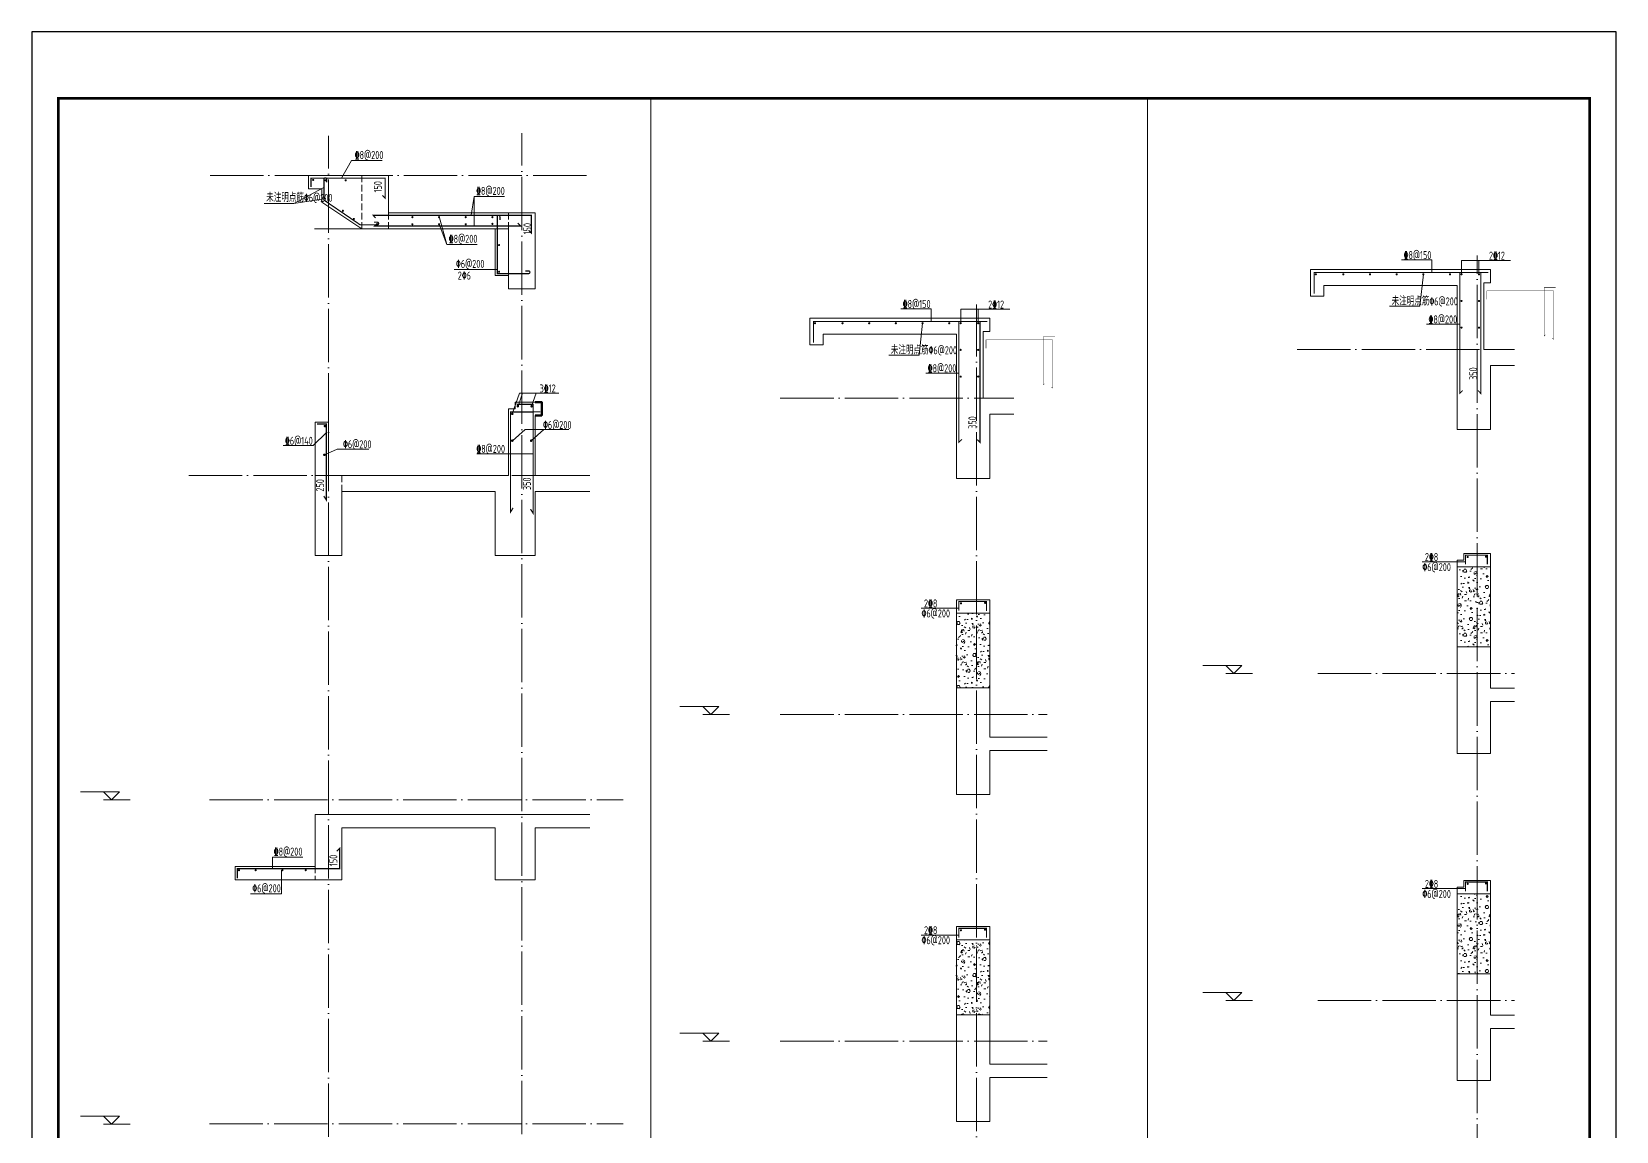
# Model space of a CAD drawing. Extents: x 5874492 to 7194610, y -939842 to -279257.
# Drawn here: x 6055361 to 6067241, y -735165 to -726922 of the extents above; entities that cross this region are included whole.
import ezdxf
from ezdxf.enums import TextEntityAlignment as Align

# ---------------------------------------------------------------- set-up
doc = ezdxf.new("R2010")
doc.units = 0
doc.header["$LTSCALE"] = 1000
doc.linetypes.add('DASH', pattern=[0.35, 0.25, -0.1])
doc.linetypes.add('DOTE', pattern=[2.42, 2, -0.2, 0.02, -0.2])
for name, color, linetype, lineweight in [('A-大样-结构墙线', 140, 'Continuous', 50), ('S-墙柱-REIN', 1, 'Continuous', 20), ('S-大样-HATCH', 251, 'Continuous', 20), ('S-大样-REIN', 1, 'Continuous', 20), ('S-大样-实线', 2, 'Continuous', 20), ('S-大样-标高', 3, 'Continuous', 20), ('S-大样-虚线', 4, 'DASH', 20), ('S-板-BEAM', 4, 'DASH', 20), ('S-轴网-轴线', 1, 'DOTE', 9), ('S-通用-TEXT', 7, 'Continuous', 20)]:
    doc.layers.add(name, color=color, linetype=linetype, lineweight=lineweight)
doc.layers.add('Y-云图图框', color=7, linetype='Continuous')
doc.styles.add('_YT_Name', font='', dxfattribs={"width": 0.8})
doc.styles.add('_YT_Sign_Text', font='ros.shx', dxfattribs={"width": 0.8, "bigfont": 'hztxt.shx'})
doc.styles.get("Standard").update_dxf_attribs({"font": 'gbenor.shx', "bigfont": 'gbcbig.shx'})
doc.styles.add('TSSD_Rein', font='tssdeng.shx', dxfattribs={"width": 0.7, "bigfont": 'hztxt.shx'})
doc.styles.get('_YT_Name').set_extended_font_data('SimHei')

# ---------------------------------------------------------------- blocks, each defined once
blk = doc.blocks.new('ECMCTK_A1_竖_单行图名--0')
at = {"color": 4}
blk.add_lwpolyline([(0, 0), (594, 0), (594, 841), (0, 841)], close=True, dxfattribs=at)
at = {"const_width": 1}
blk.add_lwpolyline([(10, 10), (584, 10), (584, 816), (10, 816)], close=True, dxfattribs=at)
at = {"color": 80, "flags": 3}
for tag, height, p in [('YTHQINS', 3, (593.31, 817.5)), ('ECMCKEY', 3, (440.09, 590.57)), ('YTTQINS', 3.75, (595.35, 11.88)), ('YTFRAME', 3, (375.97, 4.92)), ('YTBARCODE_T1', 3, (493.74, 4.57))]:
    blk.add_attdef(tag, text='', height=height, dxfattribs=at).set_placement(p, align=Align.MIDDLE_CENTER)
for tag, height, style, width, p in [('证书编号', 4, '_YT_Sign_Text', 0.8, (461.87, 43.81)), ('审查批准号', 4, '_YT_Sign_Text', 0.8, (514.06, 43.81)), ('工程号', 4, '_YT_Sign_Text', 0.5, (557.08, 44.12)), ('设计单位', 6, '_YT_Name', 0.8, (376.75, 38.6)), ('建设单位', 4, '_YT_Sign_Text', 0.8, (487.96, 36.11)), ('阶段', 4, '_YT_Sign_Text', 0.8, (557.08, 35.81)), ('项目号', 4, '_YT_Sign_Text', 0.5, (575.08, 33.72)), ('项目名称', 4, '_YT_Sign_Text', 0.8, (487.96, 28.11)), ('专业', 4, '_YT_Sign_Text', 0.8, (557.08, 27.31)), ('图纸编号', 4, '_YT_Sign_Text', 0.5, (556.93, 19.36)), ('图纸名称', 4.5, '_YT_Name', 0.8, (488.39, 15.06)), ('出图比例', 4.2, '_YT_Sign_Text', 0.8, (434.82, 11.78)), ('日期', 4, '_YT_Sign_Text', 0.5, (556.88, 12.13)), ('版本号', 4, '_YT_Sign_Text', 0.8, (575.08, 13))]:
    blk.add_attdef(tag, text='', height=height, dxfattribs=dict(style=style, width=width)).set_placement(p, align=Align.CENTER)
at = {"style": '_YT_Sign_Text', "width": 0.8, "flags": 3}
for tag, p, height in [('[审定人]', (343.95, 27.81), 4.1), ('{审定人}', (358.87, 26.45), 6.24), ('[校对人]', (395.23, 27.82), 4.1), ('{校对人}', (411.35, 26.53), 6.24), ('[审核人]', (344.01, 19.76), 4.1), ('{审核人}', (359.98, 18.44), 6.24), ('[设计人]', (395.47, 20.21), 4.1), ('{设计人}', (411.48, 18.54), 6.24), ('[项目负责人]', (343.78, 12.01), 4.1), ('{项目负责人}', (361.28, 10.72), 6.24), ('[专业负责人]', (395.74, 11.77), 4.1), ('{专业负责人}', (411.58, 10.36), 6.24)]:
    blk.add_attdef(tag, p, '', height=height, dxfattribs=at)
at = {"color": 80, "flags": 3}
for tag, p in [('YTBZSIT', (10, 10)), ('EXT_TK_LEFT', (10, 10)), ('YTQRCODE', (304.56, 12.07))]:
    blk.add_attdef(tag, p, '', height=3, dxfattribs=at)
blk = doc.blocks.new('ewqr43242')
at = {"layer": 'S-大样-HATCH', "ltscale": 0.5}
h = blk.add_hatch(dxfattribs=at)
h.set_pattern_fill('加气混凝土', color=256, scale=20)
h.set_pattern_definition([(0, (-13674.7, -1386.2), (120, 240), [0, -240]), (0, (-13815.1, -1418.6), (120, 240), [0, -240]), (0, (-13737.1, -1421), (120, 240), [0, -240]), (0, (-13651.9, -1350.2), (120, 240), [0, -240]), (0, (-13751.5, -1433), (120, 240), [0, -240]), (0, (-13627.9, -1199), (120, 240), [0, -240]), (0, (-13701.1, -1218.2), (120, 240), [0, -240]), (0, (-13662.7, -1248.2), (120, 240), [0, -240]), (0, (-13858.3, -1253), (120, 240), [0, -240]), (0, (-13740.7, -1263.8), (120, 240), [0, -240]), (0, (-13786.3, -1325), (120, 240), [0, -240]), (0, (-13783.9, -1415), (120, 240), [0, -240]), (0, (-13693.9, -1424.6), (120, 240), [0, -240]), (0, (-13627.9, -1319), (120, 240), [0, -240]), (0, (-13852.3, -1356.2), (120, 240), [0, -240]), (0, (-13831.9, -1315.4), (120, 240), [0, -240]), (0, (-13738.3, -1332.2), (120, 240), [0, -240]), (0, (-13771.9, -1367), (120, 240), [0, -240]), (0, (-13791.1, -1287.8), (120, 240), [0, -240]), (0, (-13761.1, -1197.8), (120, 240), [0, -240]), (0, (-13842.7, -1406.6), (120, 240), [0, -240]), (0, (-13710.7, -1247), (120, 240), [0, -240]), (0, (-13822.3, -1243.4), (120, 240), [0, -240]), (0, (-13841.5, -1212.2), (120, 240), [0, -240]), (130.601294, (-13642.643, -1274.143), (-599.99999337, 720.00000315), [10.53662, -4414.8444]), (18.4349488, (-13659.786, -1269.57), (599.9999978, 239.9999982), [10.842096, -1507.05116]), (90, (-13659.79, -1279.86), (120, 240), [10.285714, -469.71426]), (161.565051, (-13649.5, -1283.286), (-600.000003, 239.9999821), [10.842096, -1507.05116]), (53.1301023, (-13649.5, -1283.286), (120.0000002, 239.9999999), [11.42857, -1188.5714]), (135, (-13640.36, -1405.57), (-120.0000145, 239.999984), [9.697464, -669.12504]), (45, (-13654.07, -1405.57), (119.999999, 239.999999), [9.697464, -669.12504]), (135, (-13647.214, -1412.43), (-120.0000145, 239.999984), [9.697464, -669.12504]), (45, (-13647.214, -1412.43), (119.999999, 239.999999), [9.697464, -669.12504]), (116.56505, (-13755.79, -1244.43), (-2e-05, 479.999987), [12.77753, -255.5506]), (180, (-13761.5, -1233), (-120, 240), [13.714286, -226.2857]), (63.434949, (-13780.93, -1244.43), (1e-06, 479.999998), [12.77753, -255.5506]), (116.56505, (-13775.21, -1255.86), (-2e-05, 479.999987), [12.77753, -255.5506]), (0, (-13775.21, -1255.86), (120, 240), [13.714286, -226.2857]), (63.434949, (-13761.5, -1255.86), (1e-06, 479.999998), [12.77753, -255.5506]), (107.102728, (-13665.5, -1325.571), (-359.99998624, 1200.000001936), [15.54454, -6513.161]), (143.972626, (-13670.071, -1310.714), (-2279.9999711, 1679.9999981), [15.54454, -3248.808]), (180, (-13682.64, -1301.57), (-120, 240), [14.85714, -225.14284]), (36.0273733, (-13710.071, -1310.714), (2279.99998315, 1679.9999819), [15.54454, -3248.808]), (71.565051, (-13714.643, -1324.43), (360.0000018, 1199.9999979), [14.456126, -1503.43712]), (107.102728, (-13710.071, -1339.286), (-359.99998624, 1200.000001936), [15.54454, -6513.161]), (143.972626, (-13697.5, -1348.429), (-2279.9999711, 1679.9999981), [15.54454, -3248.808]), (0, (-13697.5, -1348.43), (120, 240), [14.85714, -225.14284]), (36.0273733, (-13682.643, -1348.429), (2279.99998315, 1679.9999819), [15.54454, -3248.808]), (71.565051, (-13670.07, -1339.286), (360.0000018, 1199.9999979), [14.456126, -1503.43712]), (150.255118, (-13663.214, -1213.57), (-360.00000085, 239.999997), [9.21401, -1925.72784]), (90, (-13671.21, -1218.14), (120, 240), [9.14286, -470.8571]), (29.7448813, (-13671.214, -1218.143), (360.0000002, 239.9999989), [9.21401, -1925.72784]), (116.56505, (-13719.21, -1383.86), (-2e-05, 479.999987), [12.77753, -255.5506]), (168.690067, (-13724.929, -1372.429), (-1080.0000008, 239.999994), [11.6549, -2435.8742]), (41.1859251, (-13745.5, -1378.143), (2999.99998182, 2639.99997692), [12.14874, -5090.3208]), (90, (-13745.5, -1389.57), (120, 240), [11.42857, -468.5714]), (138.814074, (-13736.357, -1397.571), (-2999.99994668, 2640.00001681), [12.14874, -5090.3208]), (16.6992442, (-13736.357, -1397.571), (3959.99997021, 1199.99998743), [11.93178, -4999.415]), (60.9453959, (-13724.929, -1394.143), (119.99999968, 239.99999788), [11.766434, -4930.1358]), (109.983106, (-13819.786, -1283.286), (-600.00000226, 1679.99999555), [13.3768, -5604.879]), (155.556045, (-13824.357, -1270.714), (-1560.00000595, 719.99998504), [13.809194, -5786.0526]), (24.4439547, (-13849.5, -1270.714), (1560.00000078, 719.99999654), [13.809194, -5786.0526]), (70.0168934, (-13854.071, -1283.286), (600.00000181, 1679.99999583), [13.3768, -5604.879]), (109.983106, (-13849.5, -1295.857), (-600.00000226, 1679.99999555), [13.3768, -5604.879]), (160.016893, (-13836.929, -1300.429), (-600.00000035, 239.99998907), [13.3768, -2795.751]), (19.9831065, (-13836.929, -1300.429), (599.9999967, 239.99999962), [13.3768, -2795.751]), (70.0168934, (-13824.357, -1295.857), (600.00000181, 1679.99999583), [13.3768, -5604.879]), (122.005383, (-13730.643, -1305), (-120.0000161, 239.99998775), [10.781693, -2253.3736]), (18.4349488, (-13746.643, -1299.286), (599.9999978, 239.9999982), [10.842096, -1507.05116]), (90, (-13746.64, -1309.57), (120, 240), [10.285714, -469.71426]), (161.565051, (-13736.357, -1313), (-600.000003, 239.9999821), [10.842096, -1507.05116]), (54.4623222, (-13736.357, -1313), (839.99999878, 1199.9999982), [9.83123, -4119.2846]), (116.56505, (-13800.36, -1363.29), (-2e-05, 479.999987), [12.77753, -255.5506]), (180, (-13806.07, -1351.86), (-120, 240), [12.57143, -227.42856]), (59.0362434, (-13825.5, -1363.286), (120.0000004, 239.99999884), [13.32789, -2785.5288]), (120.963756, (-13818.643, -1374.714), (-120.0000164, 239.99998898), [13.32789, -2785.5288]), (0, (-13818.64, -1374.71), (120, 240), [12.57143, -227.42856]), (63.434949, (-13806.07, -1374.71), (1e-06, 479.999998), [12.77753, -255.5506])])
h.paths.add_polyline_path([(739988, 804366), (739738, 804366), (739738, 803766), (739988, 803766)])
at = {"layer": 'S-墙柱-REIN', "const_width": 9}
blk.add_lwpolyline([(739800, 804384), (739800, 804454), (739963, 804454), (739963, 804384)], dxfattribs=at)
at = {"layer": 'S-墙柱-REIN', "ltscale": 0.2, "const_width": 8}
for points in [[(739820, 804440, 1), (739812, 804440, 1)], [(739957, 804443, 1), (739949, 804443, 1)]]:
    blk.add_lwpolyline(points, format="xyb", close=True, dxfattribs=at)
at = {"layer": 'S-大样-实线', "ltscale": 0.5}
for p, q in [((739738, 804416), (739788, 804416)), ((739738, 804366), (739738, 804416)), ((739788, 804466), (739988, 804466)), ((739788, 804416), (739788, 804466)), ((739988, 804366), (739988, 804466)), ((739738, 804366), (739988, 804366)), ((739738, 802966), (739738, 803766)), ((739738, 803766), (739988, 803766)), ((739988, 803456), (739988, 803766)), ((739988, 803456), (740168, 803456)), ((739988, 803356), (740168, 803356)), ((739988, 802966), (739988, 803356)), ((739738, 802966), (739988, 802966))]:
    blk.add_line(p, q, dxfattribs=at)
at = {"layer": 'S-大样-实线'}
for p, q in [((739738, 803766), (739738, 804366)), ((739988, 803766), (739988, 804366))]:
    blk.add_line(p, q, dxfattribs=at)
at = {"layer": 'S-通用-TEXT', "ltscale": 0.2}
blk.add_line((739800, 804404, 0), (739474, 804404, 0), dxfattribs=at)
at = {"layer": 'S-通用-TEXT', "style": 'TSSD_Rein', "width": 0.7}
for s, p in [('\x826@200', (739477, 804334)), ('2\x848', (739495, 804410))]:
    blk.add_text(s, height=60, dxfattribs=at).set_placement(p)
blk = doc.blocks.new('20191015.22305626')
at = {"layer": 'S-墙柱-REIN'}
for points, const_width in [([(-1222, 417), (-1222, 576), (27, 576), (27, -330), (6, -309)], 8), ([(83, 576), (-131, 576), (-131, -329), (-109, -308)], 8), ([(72, 375), (72, 439), (571, 439), (571, 76), (563, 85)], 3.2), ([(588, 463), (502, 463), (502, 101), (511, 109)], 3.2)]:
    blk.add_lwpolyline(points, dxfattribs=dict(at, const_width=const_width))
at = {"layer": 'S-墙柱-REIN', "ltscale": 0.2, "const_width": 8}
for points in [[(-1206, 563, 1), (-1214, 563, 1)], [(-1000, 563, 1), (-1008, 563, 1)], [(-800, 563, 1), (-808, 563, 1)], [(-600, 563, 1), (-608, 563, 1)], [(-400, 563, 1), (-408, 563, 1)], [(-200, 563, 1), (-208, 563, 1)], [(-114, 563, 1), (-122, 563, 1)], [(17, 563, 1), (9, 563, 1)], [(-114, 363, 1), (-122, 363, 1)], [(17, 363, 1), (9, 363, 1)], [(-114, 163, 1), (-122, 163, 1)], [(17, 163, 1), (9, 163, 1)]]:
    blk.add_lwpolyline(points, format="xyb", close=True, dxfattribs=at)
at = {"layer": 'S-大样-实线', "ltscale": 0.5}
for p, q in [((-1250, 480), (-1250, 600)), ((-1150, 480), (-150, 480)), ((100, 500), (50, 500))]:
    blk.add_line(p, q, dxfattribs=at)
for points in [[(100, 600), (-1250, 600), (-1250, 400), (-1150, 400), (-1150, 480)], [(50, 500), (50, 0)]]:
    blk.add_lwpolyline(points, dxfattribs=at)
at = {"layer": 'S-通用-TEXT'}
for p, q in [((-567, 671), (-340, 671)), ((-117, 667), (250, 667)), ((-657, 324), (-430, 324)), ((-131, 189), (-380, 189))]:
    blk.add_line(p, q, dxfattribs=at)
for points in [[(-340, 671), (-340, 576)], [(-430, 324), (-404, 563)]]:
    blk.add_lwpolyline(points, dxfattribs=at)
at = {"layer": 'S-通用-TEXT', "ltscale": 0.2}
for points in [[(-117, 667), (-118, 563)], [(13, 667), (13, 563)]]:
    blk.add_lwpolyline(points, dxfattribs=at)
at = {"layer": 'S-通用-TEXT', "style": 'TSSD_Rein', "width": 0.7}
for s, p in [('\x848@150', (-552, 677, 0)), ('2\x8412', (88, 673, 0)), ('未注明点筋\x826@200', (-642, 330, 0)), ('\x848@200', (-365, 195, 0))]:
    blk.add_text(s, height=60, dxfattribs=at).set_placement(p)
blk.add_text('350', height=60, rotation=90, dxfattribs=at).set_placement((0, -229))
blk = doc.blocks.new('wewqe32121')
at = {"layer": 'S-大样-HATCH', "ltscale": 0.5}
h = blk.add_hatch(dxfattribs=at)
h.set_pattern_fill('加气混凝土', color=256, scale=20)
h.set_pattern_definition([(0, (-1077.2, 263.8), (120, 240), [0, -240]), (0, (-1217.6, 231.4), (120, 240), [0, -240]), (0, (-1139.6, 229), (120, 240), [0, -240]), (0, (-1054.4, 299.8), (120, 240), [0, -240]), (0, (-1154, 217), (120, 240), [0, -240]), (0, (-1030.4, 451), (120, 240), [0, -240]), (0, (-1103.6, 431.8), (120, 240), [0, -240]), (0, (-1065.2, 401.8), (120, 240), [0, -240]), (0, (-1260.8, 397), (120, 240), [0, -240]), (0, (-1143.2, 386.2), (120, 240), [0, -240]), (0, (-1188.8, 325), (120, 240), [0, -240]), (0, (-1186.4, 235), (120, 240), [0, -240]), (0, (-1096.4, 225.4), (120, 240), [0, -240]), (0, (-1030.4, 331), (120, 240), [0, -240]), (0, (-1254.8, 293.8), (120, 240), [0, -240]), (0, (-1234.4, 334.6), (120, 240), [0, -240]), (0, (-1140.8, 317.8), (120, 240), [0, -240]), (0, (-1174.4, 283), (120, 240), [0, -240]), (0, (-1193.6, 362.2), (120, 240), [0, -240]), (0, (-1163.6, 452.2), (120, 240), [0, -240]), (0, (-1245.2, 243.4), (120, 240), [0, -240]), (0, (-1113.2, 403), (120, 240), [0, -240]), (0, (-1224.8, 406.6), (120, 240), [0, -240]), (0, (-1244, 437.8), (120, 240), [0, -240]), (130.601294, (-1045.143, 375.857), (-599.99999337, 720.00000315), [10.53662, -4414.8444]), (18.434949, (-1062.286, 380.43), (599.9999978, 239.9999982), [10.842096, -1507.05116]), (90, (-1062.29, 370.14), (120, 240), [10.285714, -469.71426]), (161.565051, (-1052, 366.714), (-600.000003, 239.9999821), [10.842096, -1507.05116]), (53.1301023, (-1052, 366.714), (120.0000002, 239.9999999), [11.42857, -1188.5714]), (135, (-1042.86, 244.43), (-120.0000145, 239.999984), [9.697464, -669.12504]), (45, (-1056.57, 244.43), (119.999999, 239.999999), [9.697464, -669.12504]), (135, (-1049.714, 237.57), (-120.0000145, 239.999984), [9.697464, -669.12504]), (45, (-1049.714, 237.57), (119.999999, 239.999999), [9.697464, -669.12504]), (116.56505, (-1158.29, 405.57), (-2e-05, 479.999987), [12.77753, -255.5506]), (180, (-1164, 417), (-120, 240), [13.714286, -226.2857]), (63.434949, (-1183.43, 405.57), (1e-06, 479.999998), [12.77753, -255.5506]), (116.56505, (-1177.71, 394.14), (-2e-05, 479.999987), [12.77753, -255.5506]), (0, (-1177.71, 394.14), (120, 240), [13.714286, -226.2857]), (63.434949, (-1164, 394.14), (1e-06, 479.999998), [12.77753, -255.5506]), (107.102728, (-1068, 324.429), (-359.99998624, 1200.000001936), [15.54454, -6513.161]), (143.972626, (-1072.571, 339.286), (-2279.9999711, 1679.9999981), [15.54454, -3248.808]), (180, (-1085.14, 348.43), (-120, 240), [14.85714, -225.14284]), (36.0273733, (-1112.571, 339.286), (2279.99998315, 1679.9999819), [15.54454, -3248.808]), (71.565051, (-1117.143, 325.57), (360.0000018, 1199.999998), [14.456126, -1503.43712]), (107.102728, (-1112.571, 310.714), (-359.99998624, 1200.000001936), [15.54454, -6513.161]), (143.972626, (-1100, 301.571), (-2279.9999711, 1679.9999981), [15.54454, -3248.808]), (0, (-1100, 301.57), (120, 240), [14.85714, -225.14284]), (36.0273733, (-1085.143, 301.571), (2279.99998315, 1679.9999819), [15.54454, -3248.808]), (71.565051, (-1072.57, 310.714), (360.0000018, 1199.999998), [14.456126, -1503.43712]), (150.255118, (-1065.714, 436.43), (-360.00000085, 239.999997), [9.21401, -1925.72784]), (90, (-1073.71, 431.86), (120, 240), [9.14286, -470.8571]), (29.7448813, (-1073.714, 431.857), (360.0000002, 239.9999989), [9.21401, -1925.72784]), (116.56505, (-1121.71, 266.14), (-2e-05, 479.999987), [12.77753, -255.5506]), (168.690067, (-1127.429, 277.571), (-1080.0000008, 239.999994), [11.6549, -2435.8742]), (41.1859251, (-1148, 271.857), (2999.99998182, 2639.99997692), [12.14874, -5090.3208]), (90, (-1148, 260.43), (120, 240), [11.42857, -468.5714]), (138.814074, (-1138.857, 252.429), (-2999.99994668, 2640.00001681), [12.14874, -5090.3208]), (16.6992442, (-1138.857, 252.429), (3959.99997021, 1199.99998743), [11.93178, -4999.415]), (60.9453959, (-1127.429, 255.857), (119.99999968, 239.99999788), [11.766434, -4930.1358]), (109.983106, (-1222.286, 366.714), (-600.00000226, 1679.99999555), [13.3768, -5604.879]), (155.556045, (-1226.857, 379.286), (-1560.00000595, 719.99998504), [13.809194, -5786.0526]), (24.4439547, (-1252, 379.286), (1560.00000078, 719.99999654), [13.809194, -5786.0526]), (70.0168934, (-1256.571, 366.714), (600.00000181, 1679.99999583), [13.3768, -5604.879]), (109.983106, (-1252, 354.143), (-600.00000226, 1679.99999555), [13.3768, -5604.879]), (160.016893, (-1239.429, 349.571), (-600.00000035, 239.99998907), [13.3768, -2795.751]), (19.9831065, (-1239.429, 349.571), (599.9999967, 239.9999996), [13.3768, -2795.751]), (70.0168934, (-1226.857, 354.143), (600.00000181, 1679.99999583), [13.3768, -5604.879]), (122.005383, (-1133.143, 345), (-120.0000161, 239.99998775), [10.781693, -2253.3736]), (18.434949, (-1149.143, 350.714), (599.9999978, 239.9999982), [10.842096, -1507.05116]), (90, (-1149.14, 340.43), (120, 240), [10.285714, -469.71426]), (161.565051, (-1138.857, 337), (-600.000003, 239.9999821), [10.842096, -1507.05116]), (54.4623222, (-1138.857, 337), (839.99999878, 1199.9999982), [9.83123, -4119.2846]), (116.56505, (-1202.86, 286.71), (-2e-05, 479.999987), [12.77753, -255.5506]), (180, (-1208.57, 298.14), (-120, 240), [12.57143, -227.42856]), (59.0362434, (-1228, 286.714), (120.0000004, 239.99999884), [13.32789, -2785.5288]), (120.963756, (-1221.143, 275.286), (-120.0000164, 239.99998898), [13.32789, -2785.5288]), (0, (-1221.14, 275.29), (120, 240), [12.57143, -227.42856]), (63.434949, (-1208.57, 275.29), (1e-06, 479.999998), [12.77753, -255.5506])])
h.paths.add_polyline_path([(739482, 746650), (739732, 746650), (739732, 747210), (739482, 747210)])
at = {"layer": 'S-墙柱-REIN', "const_width": 9}
blk.add_lwpolyline([(739500, 747228), (739500, 747297), (739708, 747297), (739708, 747227)], dxfattribs=at)
at = {"layer": 'S-墙柱-REIN', "ltscale": 0.2, "const_width": 8}
for points in [[(739520, 747283, 1), (739512, 747283, 1)], [(739701, 747287, 1), (739693, 747287, 1)]]:
    blk.add_lwpolyline(points, format="xyb", close=True, dxfattribs=at)
at = {"layer": 'S-大样-实线', "ltscale": 0.5}
for p, q in [((739482, 747310), (739732, 747310)), ((739482, 747210), (739482, 747310)), ((739732, 747210), (739732, 747310)), ((739482, 747210), (739732, 747210)), ((739482, 745850), (739482, 746650)), ((739482, 746650), (739732, 746650)), ((739732, 746280), (739732, 746650)), ((739732, 746280), (740162, 746280)), ((739732, 746180), (740162, 746180)), ((739732, 745850), (739732, 746180)), ((739482, 745850), (739732, 745850))]:
    blk.add_line(p, q, dxfattribs=at)
at = {"layer": 'S-大样-实线'}
for p, q in [((739482, 746650), (739482, 747210)), ((739732, 746650), (739732, 747210))]:
    blk.add_line(p, q, dxfattribs=at)
at = {"layer": 'S-通用-TEXT', "ltscale": 0.2}
blk.add_line((739500, 747247, 0), (739219, 747247, 0), dxfattribs=at)
at = {"layer": 'S-通用-TEXT', "style": 'TSSD_Rein', "width": 0.7}
for s, p in [('2\x848', (739239, 747253)), ('\x826@200', (739221, 747178))]:
    blk.add_text(s, height=60, dxfattribs=at).set_placement(p)
blk = doc.blocks.new('20180119.17033550')
at = {"layer": 'S-墙柱-REIN', "const_width": 9, "elevation": 0}
blk.add_lwpolyline([(50, 116), (50, 190), (817, 190), (817, 340), (796, 319)], dxfattribs=at)
at = {"layer": 'S-墙柱-REIN', "const_width": 8, "elevation": 0}
for points in [[(67, 178, 1), (59, 178, 1)], [(192, 178, 1), (184, 178, 1)], [(392, 178, 1), (384, 178, 1)], [(567, 178, 1), (559, 178, 1)]]:
    blk.add_lwpolyline(points, format="xyb", close=True, dxfattribs=at)
at = {"layer": 'S-板-BEAM', "ltscale": 0.2}
blk.add_line((633, 206), (633, 106), dxfattribs=at)
at = {"layer": 'S-通用-TEXT', "elevation": 0}
for points in [[(542, 275), (315, 275), (315, 190)], [(149, 0), (382, 0), (382, 178)]]:
    blk.add_lwpolyline(points, dxfattribs=at)
at = {"layer": 'S-通用-TEXT', "style": 'TSSD_Rein', "width": 0.7}
for s, p in [('\x848@200', (324, 287, 0)), ('\x826@200', (163, 12, 0))]:
    blk.add_text(s, height=60, dxfattribs=at).set_placement(p)
blk.add_text('150', height=60, rotation=90, dxfattribs=at).set_placement((800, 208, 0))
blk = doc.blocks.new('20191015.22152046')
at = {"layer": 'S-墙柱-REIN', "ltscale": 0.2, "const_width": 9}
blk.add_lwpolyline([(254, 570), (325, 570), (325, 0), (305, 30)], dxfattribs=at)
at = {"layer": 'S-大样-REIN', "const_width": 9.5}
for points in [[(309, 554, 1), (318, 554, 1)], [(305, 339, 1), (315, 339, 1)]]:
    blk.add_lwpolyline(points, format="xyb", close=True, dxfattribs=at)
at = {"layer": 'S-大样-虚线', "ltscale": 0.2}
for points in [[(340, 184), (240, 184)], [(440, 64), (440, 184)]]:
    blk.add_lwpolyline(points, dxfattribs=at)
at = {"layer": 'S-通用-TEXT'}
for p, q in [((227, 408), (325, 506)), ((0, 408), (227, 408))]:
    blk.add_line(p, q, dxfattribs=at)
blk.add_lwpolyline([(310, 339), (405, 382), (643, 382)], dxfattribs=at)
at = {"layer": 'S-通用-TEXT', "style": 'TSSD_Rein', "width": 0.7}
for s, p in [('\x846@140', (15, 414, 0)), ('\x826@200', (450, 388, 0))]:
    blk.add_text(s, height=60, dxfattribs=at).set_placement(p)
blk.add_text('250', height=60, rotation=90, dxfattribs=at).set_placement((308, 63))
blk = doc.blocks.new('20191015.20330114')
at = {"layer": 'S-墙柱-REIN', "const_width": 9}
for points in [[(886, 368), (907, 346), (907, 496), (351, 496), (351, 430)], [(1982, 105), (2003, 84), (2003, 218), (817, 218), (835, 199)], [(850, 159), (828, 138), (1922, 138), (1901, 159)]]:
    blk.add_lwpolyline(points, dxfattribs=at)
at = {"layer": 'S-墙柱-REIN', "const_width": 8}
for points in [[(371, 483, 1), (363, 483, 1)], [(464, 480, 1), (456, 480, 1)], [(614, 480, 1), (606, 480, 1)], [(594, 252, 1), (586, 252, 1)], [(676, 191, 1), (668, 191, 1)], [(1115, 204, 1), (1107, 204, 1)], [(1115, 151, 1), (1107, 151, 1)], [(1315, 204, 1), (1307, 204, 1)], [(1315, 151, 1), (1307, 151, 1)], [(1515, 204, 1), (1507, 204, 1)], [(1515, 151, 1), (1507, 151, 1)], [(1715, 204, 1), (1707, 204, 1)], [(1715, 204, 1), (1707, 204, 1)], [(1715, 154, 1), (1707, 154, 1)], [(1715, 154, 1), (1707, 154, 1)], [(1765, -5, 1), (1757, -5, 1)], [(1765, -205, 1), (1757, -205, 1)]]:
    blk.add_lwpolyline(points, format="xyb", close=True, dxfattribs=at)
at = {"layer": 'S-墙柱-REIN', "const_width": 9}
for points in [[(468, 465), (468, 489, 1), (448, 489), (448, 332), (719, 147), (848, 147, 1), (848, 167), (824, 167)], [(1767, 183), (1767, 207, 1), (1747, 207), (1747, -219), (1982, -219, 1), (1982, -199), (1958, -199)]]:
    blk.add_lwpolyline(points, format="xyb", dxfattribs=at)
at = {"layer": 'S-大样-实线', "ltscale": 0.5}
for p, q in [((1731, -233), (1731, 117)), ((1831, -233), (1731, -233))]:
    blk.add_line(p, q, dxfattribs=at)
blk.add_lwpolyline([(2031, 237), (931, 237), (931, 517), (331, 517), (331, 417), (431, 417), (431, 317), (731, 117), (1831, 117)], dxfattribs=at)
at = {"layer": 'S-板-BEAM', "ltscale": 0.2}
for points in [[(731, 517), (731, 117)], [(931, 237), (931, 117)], [(1831, 237), (1831, 117)]]:
    blk.add_lwpolyline(points, dxfattribs=at)
at = {"layer": 'S-通用-TEXT'}
for p, q in [((1574, 359), (1552, 218)), ((1574, 359), (1801, 359)), ((1369, 0), (1311, 208)), ((1369, 0), (1596, 0)), ((1423, -188), (1747, -188))]:
    blk.add_line(p, q, dxfattribs=at)
for points in [[(654, 628), (579, 496)], [(654, 628), (885, 628)], [(0, 307), (221, 307), (448, 426)], [(1574, 359), (1574, 138)], [(221, 307), (462, 344)], [(1311, 151), (1369, 0)]]:
    blk.add_lwpolyline(points, dxfattribs=at)
at = {"layer": 'S-通用-TEXT', "style": 'TSSD_Rein', "width": 0.7}
for s, p in [('\x848@200', (679, 640)), ('未注明点筋\x826@200', (15, 319)), ('\x848@200', (1589, 371)), ('\x848@200', (1384, 12)), ('\x826@200', (1438, -176)), ('2\x826', (1451, -264))]:
    blk.add_text(s, height=60, dxfattribs=at).set_placement(p)
for p in [(882, 389), (2003, 75)]:
    blk.add_text('150', height=60, rotation=90, dxfattribs=at).set_placement(p)
blk = doc.blocks.new('20191128.10454890')
at = {"layer": 'A-大样-结构墙线', "ltscale": 0.5}
blk.add_lwpolyline([(150, 50), (200, 50), (200, -50), (150, -50)], dxfattribs=at)
at = {"layer": 'S-墙柱-REIN', "ltscale": 0.2, "const_width": 9}
blk.add_lwpolyline([(188, -23), (-35, -23), (-35, -774), (-15, -743)], dxfattribs=at)

msp = doc.modelspace()

# ---------------------------------------------------------------- linework, layer by layer
at = {"layer": 'S-墙柱-REIN', "ltscale": 0.2, "const_width": 9}
for points in [[(6059121.3, -729772.6), (6058950.8, -729772.6), (6058950.8, -730522.8), (6058970.3, -730492.5)], [(6058996.1, -729716), (6059120.5, -729716), (6059120.5, -730531.7), (6059101, -730501.3)]]:
    msp.add_lwpolyline(points, dxfattribs=at)
at = {"layer": 'S-大样-HATCH', "ltscale": 0.5}
for p, q in [((6060002.6, -727422), (6060002.6, -743542)), ((6063726.8, -727422), (6063726.8, -742741.7))]:
    msp.add_line(p, q, dxfattribs=at)
at = {"layer": 'S-大样-REIN', "const_width": 9.5}
for points in [[(6058959.5, -729787, 1), (6058969, -729787, 1)], [(6059000.8, -729730, 1), (6059010.3, -729730, 1)], [(6059104.6, -729730, 1), (6059114.1, -729730, 1)], [(6058959.5, -729988.1, 1), (6058969, -729988.1, 1)], [(6059100.8, -729988.1, 1), (6059110.3, -729988.1, 1)]]:
    msp.add_lwpolyline(points, format="xyb", close=True, dxfattribs=at)
at = {"layer": 'S-大样-实线', "ltscale": 0.5}
for p, q in [((6059135.7, -728849.3), (6059135.7, -728279.3)), ((6058935.7, -728399.3), (6058935.7, -728849.3)), ((6065048.7, -728703.8), (6066198.7, -728703.8)), ((6066098.7, -728703.8), (6066198.7, -728703.8)), ((6065048.7, -728823.8), (6066048.7, -728823.8)), ((6066048.7, -729903.8), (6066048.7, -728823.8)), ((6058935.7, -728849.3), (6059135.7, -728849.3)), ((6061194, -729190.4), (6061194, -729070.4)), ((6061194, -729070.4), (6062494, -729070.4)), ((6062344, -729070.4), (6062444, -729070.4)), ((6062544, -729170.4), (6062544, -729070.4)), ((6061294, -729190.4), (6062294, -729190.4)), ((6062294, -730270.4), (6062294, -729190.4)), ((6062494, -729670.4), (6062494, -729170.4)), ((6066248.7, -729303.8), (6066478.6, -729303.8)), ((6066298.7, -729423.8), (6066478.6, -729423.8)), ((6066298.7, -729903.8), (6066298.7, -729423.8)), ((6062444, -729670.4), (6062723.9, -729670.4)), ((6057485.7, -729849.3), (6057585.7, -729849.3)), ((6057485.7, -730849.3), (6057485.7, -729849.3)), ((6057585.7, -730249.3), (6057585.7, -729849.3)), ((6062544, -729790.4), (6062723.9, -729790.4)), ((6062544, -730270.4), (6062544, -729790.4)), ((6066048.7, -729903.8), (6066298.7, -729903.8)), ((6057585.7, -730249.3), (6058935.7, -730249.3)), ((6059135.7, -730249.3), (6059545.5, -730249.3)), ((6057685.7, -730369.3), (6058835.7, -730369.3)), ((6057685.7, -730849.3), (6057685.7, -730369.3)), ((6059135.7, -730369.3), (6059545.5, -730369.3)), ((6062294, -730270.4), (6062544, -730270.4)), ((6057485.7, -730849.3), (6057685.7, -730849.3)), ((6057485.7, -733179.3), (6057485.7, -732789.3)), ((6057485.7, -732789.3), (6059545.5, -732789.3)), ((6057685.7, -733279.3), (6057685.7, -732889.3)), ((6057685.7, -732889.3), (6058835.7, -732889.3)), ((6059135.7, -732889.3), (6059545.5, -732889.3)), ((6056885.7, -733179.3), (6057485.7, -733179.3)), ((6056885.7, -733279.3), (6056885.7, -733179.3)), ((6056885.7, -733279.3), (6057685.7, -733279.3))]:
    msp.add_line(p, q, dxfattribs=at)
for points in [[(6058935.7, -728279.3), (6058035.7, -728279.3), (6058035.7, -727999.3), (6057935.7, -727999.3), (6057435.7, -727999.3), (6057435.7, -728099.3), (6057535.7, -728099.3), (6057535.7, -728199.3), (6057835.7, -728399.3), (6058935.7, -728399.3)], [(6066298.7, -728803.8), (6066298.7, -728703.8)], [(6058835.7, -730369.3), (6058835.7, -730849.3), (6059135.7, -730849.3), (6059135.7, -730369.3)], [(6058835.7, -732889.3), (6058835.7, -733279.3), (6059135.7, -733279.3), (6059135.7, -732889.3)]]:
    msp.add_lwpolyline(points, dxfattribs=at)
at = {"layer": 'S-大样-实线'}
for points in [[(6058935.7, -730249.3), (6058935.7, -729749.3), (6058985.6, -729749.3), (6058985.6, -729699.3), (6059135.7, -729699.3)], [(6059135.7, -729799.3), (6059135.7, -730249.3)]]:
    msp.add_lwpolyline(points, dxfattribs=at)
at = {"layer": 'S-大样-标高'}
for p, q in [((6064434.3, -731673.8), (6064142.1, -731673.8)), ((6064374.3, -731733.8), (6064314.3, -731673.8)), ((6064374.3, -731733.8), (6064434.3, -731673.8)), ((6064514.3, -731733.8), (6064314.3, -731733.8)), ((6060513.2, -731980.4), (6060220.9, -731980.4)), ((6060453.2, -732040.4), (6060393.2, -731980.4)), ((6060593.2, -732040.4), (6060393.2, -732040.4)), ((6060453.2, -732040.4), (6060513.2, -731980.4)), ((6056019.3, -732621.2), (6055727.1, -732621.2)), ((6055959.3, -732681.2), (6055899.3, -732621.2)), ((6055959.3, -732681.2), (6056019.3, -732621.2)), ((6056099.3, -732681.2), (6055899.3, -732681.2)), ((6064434.3, -734123.8), (6064142.1, -734123.8)), ((6064374.3, -734183.8), (6064314.3, -734123.8)), ((6064514.3, -734183.8), (6064314.3, -734183.8)), ((6064374.3, -734183.8), (6064434.3, -734123.8)), ((6060513.2, -734430.4), (6060220.9, -734430.4)), ((6060453.2, -734490.4), (6060393.2, -734430.4)), ((6060593.2, -734490.4), (6060393.2, -734490.4)), ((6060453.2, -734490.4), (6060513.2, -734430.4)), ((6056019.3, -735051.2), (6055727.1, -735051.2)), ((6055959.3, -735111.2), (6055899.3, -735051.2)), ((6056099.3, -735111.2), (6055899.3, -735111.2)), ((6055959.3, -735111.2), (6056019.3, -735051.2))]:
    msp.add_line(p, q, dxfattribs=at)
at = {"layer": 'S-轴网-轴线', "ltscale": 0.2}
for p, q in [((6057585.7, -742950.8), (6057585.7, -727703.7)), ((6059035.7, -742930.3), (6059035.7, -727683.2)), ((6056700, -727999.3), (6059545.5, -727999.3)), ((6057481.2, -728399.3), (6057835.7, -728399.3)), ((6066198.7, -740352.5), (6066198.7, -728600.7)), ((6062444, -740487.8), (6062444, -728967.2)), ((6064848.6, -729303.8), (6066478.6, -729303.8)), ((6060973.9, -729670.4), (6062723.9, -729670.4)), ((6056540, -730249.3), (6059545.5, -730249.3)), ((6065003.9, -731733.8), (6066478.6, -731733.8)), ((6060973.9, -732040.4), (6062973.9, -732040.4)), ((6056695.3, -732679.3), (6059795.5, -732679.3)), ((6065003.9, -734183.8), (6066478.6, -734183.8)), ((6060973.9, -734490.4), (6062973.9, -734490.4)), ((6056695.3, -735109.3), (6059795.5, -735109.3))]:
    msp.add_line(p, q, dxfattribs=at)
at = {"layer": 'S-通用-TEXT'}
for p, q in [((6058964.2, -729787), (6059018.3, -729631.8)), ((6059007.4, -729730), (6059041.6, -729631.8)), ((6059018.3, -729631.8), (6059313, -729631.8)), ((6059109.4, -729730), (6059143.6, -729631.8)), ((6058966.2, -729988.1), (6059060.9, -729905)), ((6059060.9, -729905), (6059388, -729905)), ((6059105.5, -729988.1), (6059200.2, -729905)), ((6058697.5, -730085.5), (6059120.5, -730085.5))]:
    msp.add_line(p, q, dxfattribs=at)

# ---------------------------------------------------------------- block references
for name, p in [('ewqr43242', (5326311.1, -1535300.2)), ('wewqe32121', (5322812, -1478490.9)), ('ewqr43242', (5326311.1, -1537750.2)), ('wewqe32121', (5322812, -1480940.9))]:
    msp.add_blockref(name, p)
at = {"layer": 'S-墙柱-REIN'}
for name, p in [('20191015.20330114', (6057104.5, -728516.6)), ('20191015.22305626', (6066198.7, -729303.8)), ('20191015.22305626', (6062444, -729670.4)), ('20180119.17033550', (6056852.5, -733385.8))]:
    msp.add_blockref(name, p, dxfattribs=at)
at = {"layer": 'S-墙柱-REIN', "ltscale": 0.2}
msp.add_blockref('20191015.22152046', (6057245.7, -730432.9), dxfattribs=at)
at = {"layer": 'S-大样-实线', "ltscale": 0.2}
msp.add_blockref('20191128.10454890', (6058985.6, -729749.3), dxfattribs=at)
at = {"layer": 'Y-云图图框', "xscale": 20, "yscale": 20, "zscale": 20}
msp.add_blockref('ECMCTK_A1_竖_单行图名--0', (6055361.3, -743742.2), dxfattribs=at)

# ---------------------------------------------------------------- texts
at = {"layer": 'S-通用-TEXT', "style": 'TSSD_Rein', "width": 0.7}
for s, p in [('3\x8412', (6059169.3, -729626.4, 0)), ('\x826@200', (6059195.2, -729899.6, 0)), ('\x848@200', (6058695.4, -730079.6, 0))]:
    msp.add_text(s, height=60, dxfattribs=at).set_placement(p)
msp.add_text('350', height=60, rotation=90, dxfattribs=at).set_placement((6059103.7, -730358.2))

doc.saveas('drawing.dxf')
